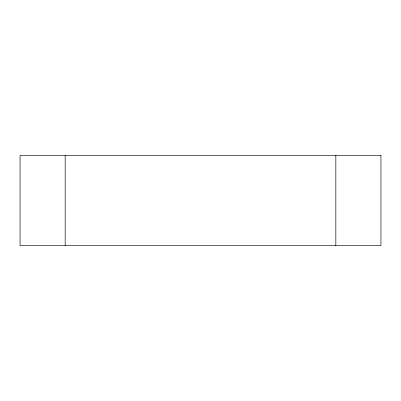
<?xml version="1.0" encoding="UTF-8"?>
<svg xmlns="http://www.w3.org/2000/svg" width="401" height="401" viewBox="0 0 401 401"><rect width="100%" height="100%" fill="white"/><g stroke="black" fill="none" stroke-linecap="round" stroke-linejoin="round"><path stroke-width="0.6" d="M335.837 155.387L335.837 245.612M65.162 155.387L65.162 245.612M380.95 155.387L20.05 155.387L20.05 245.612L380.95 245.612L380.95 155.387"/></g></svg>
